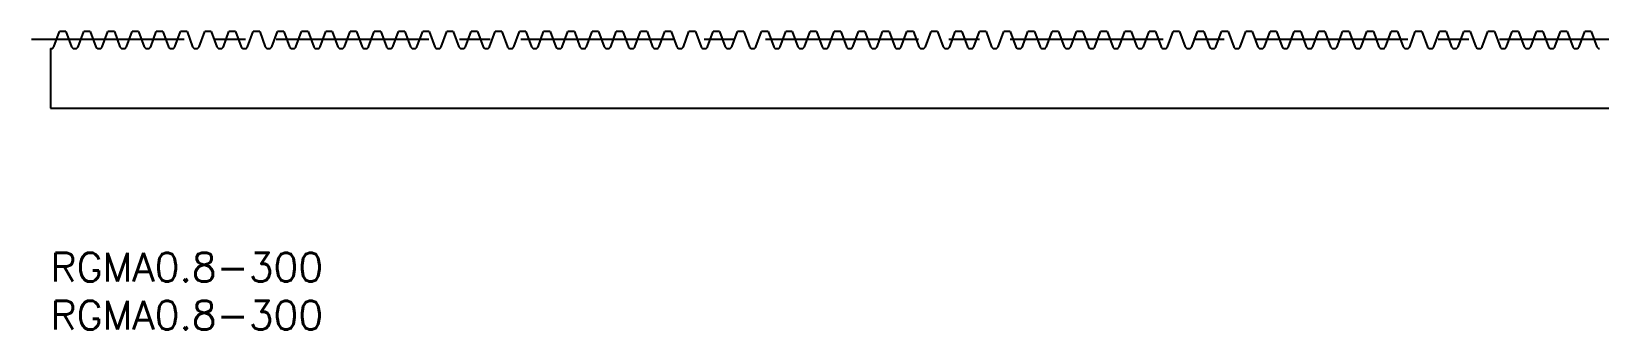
# Model space of a CAD drawing. Extents: x -2 to 325, y -8 to 25.
# Drawn here: x -2 to 160.8, y -8 to 23 of the extents above; entities that cross this region are included whole.
import ezdxf

# ---------------------------------------------------------------- set-up
doc = ezdxf.new("R2010")
doc.units = 0
doc.header["$LTSCALE"] = 0.5
doc.linetypes.add('CENTER', pattern=[50.8, 31.75, -6.35, 6.35, -6.35])
for name, color, linetype in [('MSM_CENTER', 1, 'CENTER'), ('MSM_CONTINUOUS', 7, 'CONTINUOUS'), ('MSM_PART_NUMBER', 7, 'CONTINUOUS')]:
    doc.layers.add(name, color=color, linetype=linetype)
doc.styles.get("Standard").update_dxf_attribs({"font": 'txt.shx', "height": 3, "bigfont": 'bigfont.shx'})

msp = doc.modelspace()

# ---------------------------------------------------------------- linework, layer by layer
at = {"layer": 'MSM_CENTER'}
msp.add_line((-2, 22.2), (303.59, 22.2), dxfattribs=at)
at = {"layer": 'MSM_CONTINUOUS'}
for p, q in [((0.33, 21.4), (0.92, 23)), ((1.59, 23), (0.92, 23)), ((1.59, 23), (2.17, 21.4)), ((2.85, 21.4), (3.43, 23)), ((4.1, 23), (3.43, 23)), ((4.1, 23), (4.69, 21.4)), ((5.36, 21.4), (5.94, 23)), ((6.62, 23), (5.94, 23)), ((6.62, 23), (7.2, 21.4)), ((7.87, 21.4), (8.46, 23)), ((9.13, 23), (8.46, 23)), ((9.13, 23), (9.71, 21.4)), ((10.39, 21.4), (10.97, 23)), ((11.64, 23), (10.97, 23)), ((11.64, 23), (12.23, 21.4)), ((12.9, 21.4), (13.48, 23)), ((14.16, 23), (13.48, 23)), ((14.16, 23), (14.74, 21.4)), ((15.41, 21.4), (16, 23)), ((16.67, 23), (16, 23)), ((16.67, 23), (17.25, 21.4)), ((17.93, 21.4), (18.51, 23)), ((19.18, 23), (18.51, 23)), ((19.18, 23), (19.77, 21.4)), ((20.44, 21.4), (21.02, 23)), ((21.7, 23), (21.02, 23)), ((21.7, 23), (22.28, 21.4)), ((22.95, 21.4), (23.54, 23)), ((24.21, 23), (23.54, 23)), ((24.21, 23), (24.79, 21.4)), ((25.47, 21.4), (26.05, 23)), ((26.72, 23), (26.05, 23)), ((26.72, 23), (27.31, 21.4)), ((27.98, 21.4), (28.56, 23)), ((29.24, 23), (28.56, 23)), ((29.24, 23), (29.82, 21.4)), ((30.49, 21.4), (31.08, 23)), ((31.75, 23), (31.08, 23)), ((31.75, 23), (32.33, 21.4)), ((33.01, 21.4), (33.59, 23)), ((34.26, 23), (33.59, 23)), ((34.26, 23), (34.85, 21.4)), ((35.52, 21.4), (36.1, 23)), ((36.78, 23), (36.1, 23)), ((36.78, 23), (37.36, 21.4)), ((38.03, 21.4), (38.62, 23)), ((39.29, 23), (38.62, 23)), ((39.29, 23), (39.87, 21.4)), ((40.55, 21.4), (41.13, 23)), ((41.8, 23), (41.13, 23)), ((41.8, 23), (42.39, 21.4)), ((43.06, 21.4), (43.64, 23)), ((44.32, 23), (43.64, 23)), ((44.32, 23), (44.9, 21.4)), ((45.57, 21.4), (46.16, 23)), ((46.83, 23), (46.16, 23)), ((46.83, 23), (47.41, 21.4)), ((48.09, 21.4), (48.67, 23)), ((49.34, 23), (48.67, 23)), ((49.34, 23), (49.93, 21.4)), ((50.6, 21.4), (51.18, 23)), ((51.86, 23), (51.18, 23)), ((51.86, 23), (52.44, 21.4)), ((53.11, 21.4), (53.7, 23)), ((54.37, 23), (53.7, 23)), ((54.37, 23), (54.95, 21.4)), ((55.63, 21.4), (56.21, 23)), ((56.88, 23), (56.21, 23)), ((56.88, 23), (57.47, 21.4)), ((58.14, 21.4), (58.72, 23)), ((59.4, 23), (58.72, 23)), ((59.4, 23), (59.98, 21.4)), ((60.65, 21.4), (61.24, 23)), ((61.91, 23), (61.24, 23)), ((61.91, 23), (62.49, 21.4)), ((63.17, 21.4), (63.75, 23)), ((64.42, 23), (63.75, 23)), ((64.42, 23), (65.01, 21.4)), ((65.68, 21.4), (66.26, 23)), ((66.94, 23), (66.26, 23)), ((66.94, 23), (67.52, 21.4)), ((68.19, 21.4), (68.78, 23)), ((69.45, 23), (68.78, 23)), ((69.45, 23), (70.03, 21.4)), ((70.71, 21.4), (71.29, 23)), ((71.96, 23), (71.29, 23)), ((71.96, 23), (72.55, 21.4)), ((73.22, 21.4), (73.8, 23)), ((74.48, 23), (73.8, 23)), ((74.48, 23), (75.06, 21.4)), ((75.73, 21.4), (76.32, 23)), ((76.99, 23), (76.32, 23)), ((76.99, 23), (77.57, 21.4)), ((78.25, 21.4), (78.83, 23)), ((79.5, 23), (78.83, 23)), ((79.5, 23), (80.09, 21.4)), ((80.76, 21.4), (81.34, 23)), ((82.02, 23), (81.34, 23)), ((82.02, 23), (82.6, 21.4)), ((83.27, 21.4), (83.86, 23)), ((84.53, 23), (83.86, 23)), ((84.53, 23), (85.11, 21.4)), ((85.79, 21.4), (86.37, 23)), ((87.04, 23), (86.37, 23)), ((87.04, 23), (87.63, 21.4)), ((88.3, 21.4), (88.88, 23)), ((89.56, 23), (88.88, 23)), ((89.56, 23), (90.14, 21.4)), ((90.81, 21.4), (91.4, 23)), ((92.07, 23), (91.4, 23)), ((92.07, 23), (92.65, 21.4)), ((93.33, 21.4), (93.91, 23)), ((94.58, 23), (93.91, 23)), ((94.58, 23), (95.17, 21.4)), ((95.84, 21.4), (96.42, 23)), ((97.1, 23), (96.42, 23)), ((97.1, 23), (97.68, 21.4)), ((98.35, 21.4), (98.94, 23)), ((99.61, 23), (98.94, 23)), ((99.61, 23), (100.19, 21.4)), ((100.87, 21.4), (101.45, 23)), ((102.12, 23), (101.45, 23)), ((102.12, 23), (102.71, 21.4)), ((103.38, 21.4), (103.96, 23)), ((104.64, 23), (103.96, 23)), ((104.64, 23), (105.22, 21.4)), ((105.89, 21.4), (106.48, 23)), ((107.15, 23), (106.48, 23)), ((107.15, 23), (107.73, 21.4)), ((108.41, 21.4), (108.99, 23)), ((109.66, 23), (108.99, 23)), ((109.66, 23), (110.25, 21.4)), ((110.92, 21.4), (111.5, 23)), ((112.18, 23), (111.5, 23)), ((112.18, 23), (112.76, 21.4)), ((113.43, 21.4), (114.02, 23)), ((114.69, 23), (114.02, 23)), ((114.69, 23), (115.27, 21.4)), ((115.95, 21.4), (116.53, 23)), ((117.2, 23), (116.53, 23)), ((117.2, 23), (117.78, 21.4)), ((118.46, 21.4), (119.04, 23)), ((119.72, 23), (119.04, 23)), ((119.72, 23), (120.3, 21.4)), ((120.97, 21.4), (121.55, 23)), ((122.23, 23), (121.55, 23)), ((122.23, 23), (122.81, 21.4)), ((123.49, 21.4), (124.07, 23)), ((124.74, 23), (124.07, 23)), ((124.74, 23), (125.32, 21.4)), ((126, 21.4), (126.58, 23)), ((127.26, 23), (126.58, 23)), ((127.26, 23), (127.84, 21.4)), ((128.51, 21.4), (129.09, 23)), ((129.77, 23), (129.09, 23)), ((129.77, 23), (130.35, 21.4)), ((131.03, 21.4), (131.61, 23)), ((132.28, 23), (131.61, 23)), ((132.28, 23), (132.86, 21.4)), ((133.54, 21.4), (134.12, 23)), ((134.8, 23), (134.12, 23)), ((134.8, 23), (135.38, 21.4)), ((136.05, 21.4), (136.63, 23)), ((137.31, 23), (136.63, 23)), ((137.31, 23), (137.89, 21.4)), ((138.57, 21.4), (139.15, 23)), ((139.82, 23), (139.15, 23)), ((139.82, 23), (140.4, 21.4)), ((141.08, 21.4), (141.66, 23)), ((142.34, 23), (141.66, 23)), ((142.34, 23), (142.92, 21.4)), ((143.59, 21.4), (144.17, 23)), ((144.85, 23), (144.17, 23)), ((144.85, 23), (145.43, 21.4)), ((146.11, 21.4), (146.69, 23)), ((147.36, 23), (146.69, 23)), ((147.36, 23), (147.94, 21.4)), ((148.62, 21.4), (149.2, 23)), ((149.88, 23), (149.2, 23)), ((149.88, 23), (150.46, 21.4)), ((151.13, 21.4), (151.71, 23)), ((152.39, 23), (151.71, 23)), ((152.39, 23), (152.97, 21.4)), ((153.65, 21.4), (154.23, 23)), ((154.9, 23), (154.23, 23)), ((154.9, 23), (155.48, 21.4)), ((156.16, 21.4), (156.74, 23)), ((157.42, 23), (156.74, 23)), ((157.42, 23), (158, 21.4)), ((158.67, 21.4), (159.25, 23)), ((159.93, 23), (159.25, 23)), ((159.93, 23), (160.51, 21.4)), ((0, 21.2), (0.05, 21.2)), ((0, 21.2), (0, 15)), ((2.46, 21.2), (2.56, 21.2)), ((4.97, 21.2), (5.08, 21.2)), ((7.49, 21.2), (7.59, 21.2)), ((10, 21.2), (10.1, 21.2)), ((12.51, 21.2), (12.62, 21.2)), ((15.03, 21.2), (15.13, 21.2)), ((17.54, 21.2), (17.64, 21.2)), ((20.05, 21.2), (20.15, 21.2)), ((22.57, 21.2), (22.67, 21.2)), ((25.08, 21.2), (25.18, 21.2)), ((27.59, 21.2), (27.69, 21.2)), ((30.11, 21.2), (30.21, 21.2)), ((32.62, 21.2), (32.72, 21.2)), ((35.13, 21.2), (35.23, 21.2)), ((37.65, 21.2), (37.75, 21.2)), ((40.16, 21.2), (40.26, 21.2)), ((42.67, 21.2), (42.77, 21.2)), ((45.18, 21.2), (45.29, 21.2)), ((47.7, 21.2), (47.8, 21.2)), ((50.21, 21.2), (50.31, 21.2)), ((52.72, 21.2), (52.83, 21.2)), ((55.24, 21.2), (55.34, 21.2)), ((57.75, 21.2), (57.85, 21.2)), ((60.26, 21.2), (60.37, 21.2)), ((62.78, 21.2), (62.88, 21.2)), ((65.29, 21.2), (65.39, 21.2)), ((67.8, 21.2), (67.91, 21.2)), ((70.32, 21.2), (70.42, 21.2)), ((72.83, 21.2), (72.93, 21.2)), ((75.34, 21.2), (75.45, 21.2)), ((77.86, 21.2), (77.96, 21.2)), ((80.37, 21.2), (80.47, 21.2)), ((82.88, 21.2), (82.99, 21.2)), ((85.4, 21.2), (85.5, 21.2)), ((87.91, 21.2), (88.01, 21.2)), ((90.42, 21.2), (90.53, 21.2)), ((92.94, 21.2), (93.04, 21.2)), ((95.45, 21.2), (95.55, 21.2)), ((97.96, 21.2), (98.07, 21.2)), ((100.48, 21.2), (100.58, 21.2)), ((102.99, 21.2), (103.09, 21.2)), ((105.5, 21.2), (105.61, 21.2)), ((108.02, 21.2), (108.12, 21.2)), ((110.53, 21.2), (110.63, 21.2)), ((113.04, 21.2), (113.15, 21.2)), ((115.56, 21.2), (115.66, 21.2)), ((118.07, 21.2), (118.17, 21.2)), ((120.58, 21.2), (120.69, 21.2)), ((123.1, 21.2), (123.2, 21.2)), ((125.61, 21.2), (125.71, 21.2)), ((128.12, 21.2), (128.23, 21.2)), ((130.64, 21.2), (130.74, 21.2)), ((133.15, 21.2), (133.25, 21.2)), ((135.66, 21.2), (135.77, 21.2)), ((138.18, 21.2), (138.28, 21.2)), ((140.69, 21.2), (140.79, 21.2)), ((143.2, 21.2), (143.31, 21.2)), ((145.72, 21.2), (145.82, 21.2)), ((148.23, 21.2), (148.33, 21.2)), ((150.74, 21.2), (150.85, 21.2)), ((153.26, 21.2), (153.36, 21.2)), ((155.77, 21.2), (155.87, 21.2)), ((158.28, 21.2), (158.39, 21.2)), ((0, 15), (301.59, 15))]:
    msp.add_line(p, q, dxfattribs=at)
for points in [[(0.05, 21.2, 0), (0.09, 21.2, 0), (0.14, 21.21, 0), (0.18, 21.23, 0), (0.21, 21.25, 0), (0.25, 21.28, 0), (0.28, 21.31, 0), (0.31, 21.34, 0), (0.33, 21.38, 0), (0.33, 21.4, 0)], [(2.17, 21.4, 0), (2.2, 21.35, 0), (2.23, 21.31, 0), (2.26, 21.27, 0), (2.3, 21.24, 0), (2.35, 21.22, 0), (2.4, 21.21, 0), (2.46, 21.2, 0)], [(2.56, 21.2, 0), (2.61, 21.2, 0), (2.65, 21.21, 0), (2.69, 21.23, 0), (2.73, 21.25, 0), (2.76, 21.28, 0), (2.79, 21.31, 0), (2.82, 21.34, 0), (2.84, 21.38, 0), (2.85, 21.4, 0)], [(4.69, 21.4, 0), (4.71, 21.35, 0), (4.74, 21.31, 0), (4.78, 21.27, 0), (4.82, 21.24, 0), (4.86, 21.22, 0), (4.91, 21.21, 0), (4.97, 21.2, 0)], [(5.08, 21.2, 0), (5.12, 21.2, 0), (5.16, 21.21, 0), (5.2, 21.23, 0), (5.24, 21.25, 0), (5.28, 21.28, 0), (5.31, 21.31, 0), (5.33, 21.34, 0), (5.35, 21.38, 0), (5.36, 21.4, 0)], [(7.2, 21.4, 0), (7.22, 21.35, 0), (7.25, 21.31, 0), (7.29, 21.27, 0), (7.33, 21.24, 0), (7.37, 21.22, 0), (7.43, 21.21, 0), (7.49, 21.2, 0)], [(7.59, 21.2, 0), (7.63, 21.2, 0), (7.68, 21.21, 0), (7.72, 21.23, 0), (7.75, 21.25, 0), (7.79, 21.28, 0), (7.82, 21.31, 0), (7.85, 21.34, 0), (7.87, 21.38, 0), (7.87, 21.4, 0)], [(9.71, 21.4, 0), (9.74, 21.35, 0), (9.77, 21.31, 0), (9.8, 21.27, 0), (9.84, 21.24, 0), (9.89, 21.22, 0), (9.94, 21.21, 0), (10, 21.2, 0)], [(10.1, 21.2, 0), (10.15, 21.2, 0), (10.19, 21.21, 0), (10.23, 21.23, 0), (10.27, 21.25, 0), (10.3, 21.28, 0), (10.33, 21.31, 0), (10.36, 21.34, 0), (10.38, 21.38, 0), (10.39, 21.4, 0)], [(12.23, 21.4, 0), (12.25, 21.35, 0), (12.28, 21.31, 0), (12.32, 21.27, 0), (12.36, 21.24, 0), (12.4, 21.22, 0), (12.45, 21.21, 0), (12.51, 21.2, 0)], [(12.62, 21.2, 0), (12.66, 21.2, 0), (12.7, 21.21, 0), (12.74, 21.23, 0), (12.78, 21.25, 0), (12.82, 21.28, 0), (12.85, 21.31, 0), (12.87, 21.34, 0), (12.89, 21.38, 0), (12.9, 21.4, 0)], [(14.74, 21.4, 0), (14.76, 21.35, 0), (14.79, 21.31, 0), (14.83, 21.27, 0), (14.87, 21.24, 0), (14.91, 21.22, 0), (14.96, 21.21, 0), (15.03, 21.2, 0)], [(15.13, 21.2, 0), (15.17, 21.2, 0), (15.22, 21.21, 0), (15.26, 21.23, 0), (15.29, 21.25, 0), (15.33, 21.28, 0), (15.36, 21.31, 0), (15.39, 21.34, 0), (15.41, 21.38, 0), (15.41, 21.4, 0)], [(17.25, 21.4, 0), (17.28, 21.35, 0), (17.31, 21.31, 0), (17.34, 21.27, 0), (17.38, 21.24, 0), (17.43, 21.22, 0), (17.48, 21.21, 0), (17.54, 21.2, 0)], [(17.64, 21.2, 0), (17.69, 21.2, 0), (17.73, 21.21, 0), (17.77, 21.23, 0), (17.81, 21.25, 0), (17.84, 21.28, 0), (17.87, 21.31, 0), (17.9, 21.34, 0), (17.92, 21.38, 0), (17.93, 21.4, 0)], [(19.77, 21.4, 0), (19.79, 21.35, 0), (19.82, 21.31, 0), (19.86, 21.27, 0), (19.9, 21.24, 0), (19.94, 21.22, 0), (19.99, 21.21, 0), (20.05, 21.2, 0)], [(20.15, 21.2, 0), (20.2, 21.2, 0), (20.24, 21.21, 0), (20.28, 21.23, 0), (20.32, 21.25, 0), (20.36, 21.28, 0), (20.39, 21.31, 0), (20.41, 21.34, 0), (20.43, 21.38, 0), (20.44, 21.4, 0)], [(22.28, 21.4, 0), (22.3, 21.35, 0), (22.33, 21.31, 0), (22.37, 21.27, 0), (22.41, 21.24, 0), (22.45, 21.22, 0), (22.5, 21.21, 0), (22.57, 21.2, 0)], [(22.67, 21.2, 0), (22.71, 21.2, 0), (22.76, 21.21, 0), (22.8, 21.23, 0), (22.83, 21.25, 0), (22.87, 21.28, 0), (22.9, 21.31, 0), (22.93, 21.34, 0), (22.95, 21.38, 0), (22.95, 21.4, 0)], [(24.79, 21.4, 0), (24.82, 21.35, 0), (24.85, 21.31, 0), (24.88, 21.27, 0), (24.92, 21.24, 0), (24.97, 21.22, 0), (25.02, 21.21, 0), (25.08, 21.2, 0)], [(25.18, 21.2, 0), (25.23, 21.2, 0), (25.27, 21.21, 0), (25.31, 21.23, 0), (25.35, 21.25, 0), (25.38, 21.28, 0), (25.41, 21.31, 0), (25.44, 21.34, 0), (25.46, 21.38, 0), (25.47, 21.4, 0)], [(27.31, 21.4, 0), (27.33, 21.35, 0), (27.36, 21.31, 0), (27.4, 21.27, 0), (27.44, 21.24, 0), (27.48, 21.22, 0), (27.53, 21.21, 0), (27.59, 21.2, 0)], [(27.69, 21.2, 0), (27.74, 21.2, 0), (27.78, 21.21, 0), (27.82, 21.23, 0), (27.86, 21.25, 0), (27.9, 21.28, 0), (27.93, 21.31, 0), (27.95, 21.34, 0), (27.97, 21.38, 0), (27.98, 21.4, 0)], [(29.82, 21.4, 0), (29.84, 21.35, 0), (29.87, 21.31, 0), (29.91, 21.27, 0), (29.95, 21.24, 0), (29.99, 21.22, 0), (30.04, 21.21, 0), (30.11, 21.2, 0)], [(30.21, 21.2, 0), (30.25, 21.2, 0), (30.3, 21.21, 0), (30.34, 21.23, 0), (30.37, 21.25, 0), (30.41, 21.28, 0), (30.44, 21.31, 0), (30.47, 21.34, 0), (30.49, 21.38, 0), (30.49, 21.4, 0)], [(32.33, 21.4, 0), (32.36, 21.35, 0), (32.39, 21.31, 0), (32.42, 21.27, 0), (32.46, 21.24, 0), (32.51, 21.22, 0), (32.56, 21.21, 0), (32.62, 21.2, 0)], [(32.72, 21.2, 0), (32.77, 21.2, 0), (32.81, 21.21, 0), (32.85, 21.23, 0), (32.89, 21.25, 0), (32.92, 21.28, 0), (32.95, 21.31, 0), (32.98, 21.34, 0), (33, 21.38, 0), (33.01, 21.4, 0)], [(34.85, 21.4, 0), (34.87, 21.35, 0), (34.9, 21.31, 0), (34.93, 21.27, 0), (34.97, 21.24, 0), (35.02, 21.22, 0), (35.07, 21.21, 0), (35.13, 21.2, 0)], [(35.23, 21.2, 0), (35.28, 21.2, 0), (35.32, 21.21, 0), (35.36, 21.23, 0), (35.4, 21.25, 0), (35.44, 21.28, 0), (35.46, 21.31, 0), (35.49, 21.34, 0), (35.51, 21.38, 0), (35.52, 21.4, 0)], [(37.36, 21.4, 0), (37.38, 21.35, 0), (37.41, 21.31, 0), (37.45, 21.27, 0), (37.49, 21.24, 0), (37.53, 21.22, 0), (37.58, 21.21, 0), (37.65, 21.2, 0)], [(37.75, 21.2, 0), (37.79, 21.2, 0), (37.84, 21.21, 0), (37.88, 21.23, 0), (37.91, 21.25, 0), (37.95, 21.28, 0), (37.98, 21.31, 0), (38.01, 21.34, 0), (38.03, 21.38, 0), (38.03, 21.4, 0)], [(39.87, 21.4, 0), (39.9, 21.35, 0), (39.93, 21.31, 0), (39.96, 21.27, 0), (40, 21.24, 0), (40.05, 21.22, 0), (40.1, 21.21, 0), (40.16, 21.2, 0)], [(40.26, 21.2, 0), (40.31, 21.2, 0), (40.35, 21.21, 0), (40.39, 21.23, 0), (40.43, 21.25, 0), (40.46, 21.28, 0), (40.49, 21.31, 0), (40.52, 21.34, 0), (40.54, 21.38, 0), (40.55, 21.4, 0)], [(42.39, 21.4, 0), (42.41, 21.35, 0), (42.44, 21.31, 0), (42.47, 21.27, 0), (42.51, 21.24, 0), (42.56, 21.22, 0), (42.61, 21.21, 0), (42.67, 21.2, 0)], [(42.77, 21.2, 0), (42.82, 21.2, 0), (42.86, 21.21, 0), (42.9, 21.23, 0), (42.94, 21.25, 0), (42.98, 21.28, 0), (43, 21.31, 0), (43.03, 21.34, 0), (43.05, 21.38, 0), (43.06, 21.4, 0)], [(44.9, 21.4, 0), (44.92, 21.35, 0), (44.95, 21.31, 0), (44.99, 21.27, 0), (45.03, 21.24, 0), (45.07, 21.22, 0), (45.12, 21.21, 0), (45.18, 21.2, 0)], [(45.29, 21.2, 0), (45.33, 21.2, 0), (45.38, 21.21, 0), (45.42, 21.23, 0), (45.45, 21.25, 0), (45.49, 21.28, 0), (45.52, 21.31, 0), (45.55, 21.34, 0), (45.57, 21.38, 0), (45.57, 21.4, 0)], [(47.41, 21.4, 0), (47.44, 21.35, 0), (47.47, 21.31, 0), (47.5, 21.27, 0), (47.54, 21.24, 0), (47.59, 21.22, 0), (47.64, 21.21, 0), (47.7, 21.2, 0)], [(47.8, 21.2, 0), (47.85, 21.2, 0), (47.89, 21.21, 0), (47.93, 21.23, 0), (47.97, 21.25, 0), (48, 21.28, 0), (48.03, 21.31, 0), (48.06, 21.34, 0), (48.08, 21.38, 0), (48.09, 21.4, 0)], [(49.93, 21.4, 0), (49.95, 21.35, 0), (49.98, 21.31, 0), (50.01, 21.27, 0), (50.05, 21.24, 0), (50.1, 21.22, 0), (50.15, 21.21, 0), (50.21, 21.2, 0)], [(50.31, 21.2, 0), (50.36, 21.2, 0), (50.4, 21.21, 0), (50.44, 21.23, 0), (50.48, 21.25, 0), (50.51, 21.28, 0), (50.54, 21.31, 0), (50.57, 21.34, 0), (50.59, 21.38, 0), (50.6, 21.4, 0)], [(52.44, 21.4, 0), (52.46, 21.35, 0), (52.49, 21.31, 0), (52.53, 21.27, 0), (52.57, 21.24, 0), (52.61, 21.22, 0), (52.66, 21.21, 0), (52.72, 21.2, 0)], [(52.83, 21.2, 0), (52.87, 21.2, 0), (52.92, 21.21, 0), (52.96, 21.23, 0), (52.99, 21.25, 0), (53.03, 21.28, 0), (53.06, 21.31, 0), (53.09, 21.34, 0), (53.11, 21.38, 0), (53.11, 21.4, 0)], [(54.95, 21.4, 0), (54.98, 21.35, 0), (55.01, 21.31, 0), (55.04, 21.27, 0), (55.08, 21.24, 0), (55.13, 21.22, 0), (55.18, 21.21, 0), (55.24, 21.2, 0)], [(55.34, 21.2, 0), (55.39, 21.2, 0), (55.43, 21.21, 0), (55.47, 21.23, 0), (55.51, 21.25, 0), (55.54, 21.28, 0), (55.57, 21.31, 0), (55.6, 21.34, 0), (55.62, 21.38, 0), (55.63, 21.4, 0)], [(57.47, 21.4, 0), (57.49, 21.35, 0), (57.52, 21.31, 0), (57.55, 21.27, 0), (57.59, 21.24, 0), (57.64, 21.22, 0), (57.69, 21.21, 0), (57.75, 21.2, 0)], [(57.85, 21.2, 0), (57.9, 21.2, 0), (57.94, 21.21, 0), (57.98, 21.23, 0), (58.02, 21.25, 0), (58.05, 21.28, 0), (58.08, 21.31, 0), (58.11, 21.34, 0), (58.13, 21.38, 0), (58.14, 21.4, 0)], [(59.98, 21.4, 0), (60, 21.35, 0), (60.03, 21.31, 0), (60.07, 21.27, 0), (60.11, 21.24, 0), (60.15, 21.22, 0), (60.2, 21.21, 0), (60.26, 21.2, 0)], [(60.37, 21.2, 0), (60.41, 21.2, 0), (60.46, 21.21, 0), (60.5, 21.23, 0), (60.53, 21.25, 0), (60.57, 21.28, 0), (60.6, 21.31, 0), (60.63, 21.34, 0), (60.65, 21.38, 0), (60.65, 21.4, 0)], [(62.49, 21.4, 0), (62.52, 21.35, 0), (62.55, 21.31, 0), (62.58, 21.27, 0), (62.62, 21.24, 0), (62.67, 21.22, 0), (62.72, 21.21, 0), (62.78, 21.2, 0)], [(62.88, 21.2, 0), (62.93, 21.2, 0), (62.97, 21.21, 0), (63.01, 21.23, 0), (63.05, 21.25, 0), (63.08, 21.28, 0), (63.11, 21.31, 0), (63.14, 21.34, 0), (63.16, 21.38, 0), (63.17, 21.4, 0)], [(65.01, 21.4, 0), (65.03, 21.35, 0), (65.06, 21.31, 0), (65.09, 21.27, 0), (65.13, 21.24, 0), (65.18, 21.22, 0), (65.23, 21.21, 0), (65.29, 21.2, 0)], [(65.39, 21.2, 0), (65.44, 21.2, 0), (65.48, 21.21, 0), (65.52, 21.23, 0), (65.56, 21.25, 0), (65.59, 21.28, 0), (65.62, 21.31, 0), (65.65, 21.34, 0), (65.67, 21.38, 0), (65.68, 21.4, 0)], [(67.52, 21.4, 0), (67.54, 21.35, 0), (67.57, 21.31, 0), (67.61, 21.27, 0), (67.65, 21.24, 0), (67.69, 21.22, 0), (67.74, 21.21, 0), (67.8, 21.2, 0)], [(67.91, 21.2, 0), (67.95, 21.2, 0), (68, 21.21, 0), (68.04, 21.23, 0), (68.07, 21.25, 0), (68.11, 21.28, 0), (68.14, 21.31, 0), (68.17, 21.34, 0), (68.19, 21.38, 0), (68.19, 21.4, 0)], [(70.03, 21.4, 0), (70.06, 21.35, 0), (70.09, 21.31, 0), (70.12, 21.27, 0), (70.16, 21.24, 0), (70.21, 21.22, 0), (70.26, 21.21, 0), (70.32, 21.2, 0)], [(70.42, 21.2, 0), (70.47, 21.2, 0), (70.51, 21.21, 0), (70.55, 21.23, 0), (70.59, 21.25, 0), (70.62, 21.28, 0), (70.65, 21.31, 0), (70.68, 21.34, 0), (70.7, 21.38, 0), (70.71, 21.4, 0)], [(72.55, 21.4, 0), (72.57, 21.35, 0), (72.6, 21.31, 0), (72.63, 21.27, 0), (72.67, 21.24, 0), (72.72, 21.22, 0), (72.77, 21.21, 0), (72.83, 21.2, 0)], [(72.93, 21.2, 0), (72.98, 21.2, 0), (73.02, 21.21, 0), (73.06, 21.23, 0), (73.1, 21.25, 0), (73.13, 21.28, 0), (73.16, 21.31, 0), (73.19, 21.34, 0), (73.21, 21.38, 0), (73.22, 21.4, 0)], [(75.06, 21.4, 0), (75.08, 21.35, 0), (75.11, 21.31, 0), (75.15, 21.27, 0), (75.19, 21.24, 0), (75.23, 21.22, 0), (75.28, 21.21, 0), (75.34, 21.2, 0)], [(75.45, 21.2, 0), (75.49, 21.2, 0), (75.54, 21.21, 0), (75.58, 21.23, 0), (75.61, 21.25, 0), (75.65, 21.28, 0), (75.68, 21.31, 0), (75.71, 21.34, 0), (75.73, 21.38, 0), (75.73, 21.4, 0)], [(77.57, 21.4, 0), (77.59, 21.35, 0), (77.63, 21.31, 0), (77.66, 21.27, 0), (77.7, 21.24, 0), (77.75, 21.22, 0), (77.8, 21.21, 0), (77.86, 21.2, 0)], [(77.96, 21.2, 0), (78.01, 21.2, 0), (78.05, 21.21, 0), (78.09, 21.23, 0), (78.13, 21.25, 0), (78.16, 21.28, 0), (78.19, 21.31, 0), (78.22, 21.34, 0), (78.24, 21.38, 0), (78.25, 21.4, 0)], [(80.09, 21.4, 0), (80.11, 21.35, 0), (80.14, 21.31, 0), (80.17, 21.27, 0), (80.21, 21.24, 0), (80.26, 21.22, 0), (80.31, 21.21, 0), (80.37, 21.2, 0)], [(80.47, 21.2, 0), (80.52, 21.2, 0), (80.56, 21.21, 0), (80.6, 21.23, 0), (80.64, 21.25, 0), (80.67, 21.28, 0), (80.7, 21.31, 0), (80.73, 21.34, 0), (80.75, 21.38, 0), (80.76, 21.4, 0)], [(82.6, 21.4, 0), (82.62, 21.35, 0), (82.65, 21.31, 0), (82.69, 21.27, 0), (82.73, 21.24, 0), (82.77, 21.22, 0), (82.82, 21.21, 0), (82.88, 21.2, 0)], [(82.99, 21.2, 0), (83.03, 21.2, 0), (83.08, 21.21, 0), (83.12, 21.23, 0), (83.15, 21.25, 0), (83.19, 21.28, 0), (83.22, 21.31, 0), (83.25, 21.34, 0), (83.27, 21.38, 0), (83.27, 21.4, 0)], [(85.11, 21.4, 0), (85.13, 21.35, 0), (85.17, 21.31, 0), (85.2, 21.27, 0), (85.24, 21.24, 0), (85.29, 21.22, 0), (85.34, 21.21, 0), (85.4, 21.2, 0)], [(85.5, 21.2, 0), (85.55, 21.2, 0), (85.59, 21.21, 0), (85.63, 21.23, 0), (85.67, 21.25, 0), (85.7, 21.28, 0), (85.73, 21.31, 0), (85.76, 21.34, 0), (85.78, 21.38, 0), (85.79, 21.4, 0)], [(87.63, 21.4, 0), (87.65, 21.35, 0), (87.68, 21.31, 0), (87.71, 21.27, 0), (87.75, 21.24, 0), (87.8, 21.22, 0), (87.85, 21.21, 0), (87.91, 21.2, 0)], [(88.01, 21.2, 0), (88.06, 21.2, 0), (88.1, 21.21, 0), (88.14, 21.23, 0), (88.18, 21.25, 0), (88.21, 21.28, 0), (88.24, 21.31, 0), (88.27, 21.34, 0), (88.29, 21.38, 0), (88.3, 21.4, 0)], [(90.14, 21.4, 0), (90.16, 21.35, 0), (90.19, 21.31, 0), (90.23, 21.27, 0), (90.27, 21.24, 0), (90.31, 21.22, 0), (90.36, 21.21, 0), (90.42, 21.2, 0)], [(90.53, 21.2, 0), (90.57, 21.2, 0), (90.62, 21.21, 0), (90.66, 21.23, 0), (90.69, 21.25, 0), (90.73, 21.28, 0), (90.76, 21.31, 0), (90.79, 21.34, 0), (90.81, 21.38, 0), (90.81, 21.4, 0)], [(92.65, 21.4, 0), (92.67, 21.35, 0), (92.71, 21.31, 0), (92.74, 21.27, 0), (92.78, 21.24, 0), (92.83, 21.22, 0), (92.88, 21.21, 0), (92.94, 21.2, 0)], [(93.04, 21.2, 0), (93.09, 21.2, 0), (93.13, 21.21, 0), (93.17, 21.23, 0), (93.21, 21.25, 0), (93.24, 21.28, 0), (93.27, 21.31, 0), (93.3, 21.34, 0), (93.32, 21.38, 0), (93.33, 21.4, 0)], [(95.17, 21.4, 0), (95.19, 21.35, 0), (95.22, 21.31, 0), (95.25, 21.27, 0), (95.29, 21.24, 0), (95.34, 21.22, 0), (95.39, 21.21, 0), (95.45, 21.2, 0)], [(95.55, 21.2, 0), (95.6, 21.2, 0), (95.64, 21.21, 0), (95.68, 21.23, 0), (95.72, 21.25, 0), (95.75, 21.28, 0), (95.78, 21.31, 0), (95.81, 21.34, 0), (95.83, 21.38, 0), (95.84, 21.4, 0)], [(97.68, 21.4, 0), (97.7, 21.35, 0), (97.73, 21.31, 0), (97.77, 21.27, 0), (97.81, 21.24, 0), (97.85, 21.22, 0), (97.9, 21.21, 0), (97.96, 21.2, 0)], [(98.07, 21.2, 0), (98.11, 21.2, 0), (98.16, 21.21, 0), (98.2, 21.23, 0), (98.23, 21.25, 0), (98.27, 21.28, 0), (98.3, 21.31, 0), (98.33, 21.34, 0), (98.35, 21.38, 0), (98.35, 21.4, 0)], [(100.19, 21.4, 0), (100.21, 21.35, 0), (100.25, 21.31, 0), (100.28, 21.27, 0), (100.32, 21.24, 0), (100.37, 21.22, 0), (100.42, 21.21, 0), (100.48, 21.2, 0)], [(100.58, 21.2, 0), (100.63, 21.2, 0), (100.67, 21.21, 0), (100.71, 21.23, 0), (100.75, 21.25, 0), (100.78, 21.28, 0), (100.81, 21.31, 0), (100.84, 21.34, 0), (100.86, 21.38, 0), (100.87, 21.4, 0)], [(102.71, 21.4, 0), (102.73, 21.35, 0), (102.76, 21.31, 0), (102.79, 21.27, 0), (102.83, 21.24, 0), (102.88, 21.22, 0), (102.93, 21.21, 0), (102.99, 21.2, 0)], [(103.09, 21.2, 0), (103.14, 21.2, 0), (103.18, 21.21, 0), (103.22, 21.23, 0), (103.26, 21.25, 0), (103.29, 21.28, 0), (103.32, 21.31, 0), (103.35, 21.34, 0), (103.37, 21.38, 0), (103.38, 21.4, 0)], [(105.22, 21.4, 0), (105.24, 21.35, 0), (105.27, 21.31, 0), (105.31, 21.27, 0), (105.35, 21.24, 0), (105.39, 21.22, 0), (105.44, 21.21, 0), (105.5, 21.2, 0)], [(105.61, 21.2, 0), (105.65, 21.2, 0), (105.7, 21.21, 0), (105.74, 21.23, 0), (105.77, 21.25, 0), (105.81, 21.28, 0), (105.84, 21.31, 0), (105.87, 21.34, 0), (105.89, 21.38, 0), (105.89, 21.4, 0)], [(107.73, 21.4, 0), (107.75, 21.35, 0), (107.79, 21.31, 0), (107.82, 21.27, 0), (107.86, 21.24, 0), (107.91, 21.22, 0), (107.96, 21.21, 0), (108.02, 21.2, 0)], [(108.12, 21.2, 0), (108.17, 21.2, 0), (108.21, 21.21, 0), (108.25, 21.23, 0), (108.29, 21.25, 0), (108.32, 21.28, 0), (108.35, 21.31, 0), (108.38, 21.34, 0), (108.4, 21.38, 0), (108.41, 21.4, 0)], [(110.25, 21.4, 0), (110.27, 21.35, 0), (110.3, 21.31, 0), (110.33, 21.27, 0), (110.37, 21.24, 0), (110.42, 21.22, 0), (110.47, 21.21, 0), (110.53, 21.2, 0)], [(110.63, 21.2, 0), (110.68, 21.2, 0), (110.72, 21.21, 0), (110.76, 21.23, 0), (110.8, 21.25, 0), (110.83, 21.28, 0), (110.86, 21.31, 0), (110.89, 21.34, 0), (110.91, 21.38, 0), (110.92, 21.4, 0)], [(112.76, 21.4, 0), (112.78, 21.35, 0), (112.81, 21.31, 0), (112.85, 21.27, 0), (112.89, 21.24, 0), (112.93, 21.22, 0), (112.98, 21.21, 0), (113.04, 21.2, 0)], [(113.15, 21.2, 0), (113.19, 21.2, 0), (113.24, 21.21, 0), (113.28, 21.23, 0), (113.31, 21.25, 0), (113.35, 21.28, 0), (113.38, 21.31, 0), (113.41, 21.34, 0), (113.43, 21.38, 0), (113.43, 21.4, 0)], [(115.27, 21.4, 0), (115.29, 21.35, 0), (115.33, 21.31, 0), (115.36, 21.27, 0), (115.4, 21.24, 0), (115.45, 21.22, 0), (115.5, 21.21, 0), (115.56, 21.2, 0)], [(115.66, 21.2, 0), (115.7, 21.2, 0), (115.75, 21.21, 0), (115.79, 21.23, 0), (115.83, 21.25, 0), (115.86, 21.28, 0), (115.89, 21.31, 0), (115.92, 21.34, 0), (115.94, 21.38, 0), (115.95, 21.4, 0)], [(117.78, 21.4, 0), (117.81, 21.35, 0), (117.84, 21.31, 0), (117.87, 21.27, 0), (117.91, 21.24, 0), (117.96, 21.22, 0), (118.01, 21.21, 0), (118.07, 21.2, 0)], [(118.17, 21.2, 0), (118.22, 21.2, 0), (118.26, 21.21, 0), (118.3, 21.23, 0), (118.34, 21.25, 0), (118.37, 21.28, 0), (118.4, 21.31, 0), (118.43, 21.34, 0), (118.45, 21.38, 0), (118.46, 21.4, 0)], [(120.3, 21.4, 0), (120.32, 21.35, 0), (120.35, 21.31, 0), (120.39, 21.27, 0), (120.43, 21.24, 0), (120.47, 21.22, 0), (120.52, 21.21, 0), (120.58, 21.2, 0)], [(120.69, 21.2, 0), (120.73, 21.2, 0), (120.77, 21.21, 0), (120.82, 21.23, 0), (120.85, 21.25, 0), (120.89, 21.28, 0), (120.92, 21.31, 0), (120.95, 21.34, 0), (120.97, 21.38, 0), (120.97, 21.4, 0)], [(122.81, 21.4, 0), (122.83, 21.35, 0), (122.87, 21.31, 0), (122.9, 21.27, 0), (122.94, 21.24, 0), (122.99, 21.22, 0), (123.04, 21.21, 0), (123.1, 21.2, 0)], [(123.2, 21.2, 0), (123.24, 21.2, 0), (123.29, 21.21, 0), (123.33, 21.23, 0), (123.37, 21.25, 0), (123.4, 21.28, 0), (123.43, 21.31, 0), (123.46, 21.34, 0), (123.48, 21.38, 0), (123.49, 21.4, 0)], [(125.32, 21.4, 0), (125.35, 21.35, 0), (125.38, 21.31, 0), (125.41, 21.27, 0), (125.45, 21.24, 0), (125.5, 21.22, 0), (125.55, 21.21, 0), (125.61, 21.2, 0)], [(125.71, 21.2, 0), (125.76, 21.2, 0), (125.8, 21.21, 0), (125.84, 21.23, 0), (125.88, 21.25, 0), (125.91, 21.28, 0), (125.94, 21.31, 0), (125.97, 21.34, 0), (125.99, 21.38, 0), (126, 21.4, 0)], [(127.84, 21.4, 0), (127.86, 21.35, 0), (127.89, 21.31, 0), (127.93, 21.27, 0), (127.97, 21.24, 0), (128.01, 21.22, 0), (128.06, 21.21, 0), (128.12, 21.2, 0)], [(128.23, 21.2, 0), (128.27, 21.2, 0), (128.31, 21.21, 0), (128.36, 21.23, 0), (128.39, 21.25, 0), (128.43, 21.28, 0), (128.46, 21.31, 0), (128.48, 21.34, 0), (128.51, 21.38, 0), (128.51, 21.4, 0)], [(130.35, 21.4, 0), (130.37, 21.35, 0), (130.41, 21.31, 0), (130.44, 21.27, 0), (130.48, 21.24, 0), (130.53, 21.22, 0), (130.58, 21.21, 0), (130.64, 21.2, 0)], [(130.74, 21.2, 0), (130.78, 21.2, 0), (130.83, 21.21, 0), (130.87, 21.23, 0), (130.91, 21.25, 0), (130.94, 21.28, 0), (130.97, 21.31, 0), (131, 21.34, 0), (131.02, 21.38, 0), (131.03, 21.4, 0)], [(132.86, 21.4, 0), (132.89, 21.35, 0), (132.92, 21.31, 0), (132.95, 21.27, 0), (132.99, 21.24, 0), (133.04, 21.22, 0), (133.09, 21.21, 0), (133.15, 21.2, 0)], [(133.25, 21.2, 0), (133.3, 21.2, 0), (133.34, 21.21, 0), (133.38, 21.23, 0), (133.42, 21.25, 0), (133.45, 21.28, 0), (133.48, 21.31, 0), (133.51, 21.34, 0), (133.53, 21.38, 0), (133.54, 21.4, 0)], [(135.38, 21.4, 0), (135.4, 21.35, 0), (135.43, 21.31, 0), (135.47, 21.27, 0), (135.51, 21.24, 0), (135.55, 21.22, 0), (135.6, 21.21, 0), (135.66, 21.2, 0)], [(135.77, 21.2, 0), (135.81, 21.2, 0), (135.85, 21.21, 0), (135.9, 21.23, 0), (135.93, 21.25, 0), (135.97, 21.28, 0), (136, 21.31, 0), (136.02, 21.34, 0), (136.05, 21.38, 0), (136.05, 21.4, 0)], [(137.89, 21.4, 0), (137.91, 21.35, 0), (137.95, 21.31, 0), (137.98, 21.27, 0), (138.02, 21.24, 0), (138.07, 21.22, 0), (138.12, 21.21, 0), (138.18, 21.2, 0)], [(138.28, 21.2, 0), (138.32, 21.2, 0), (138.37, 21.21, 0), (138.41, 21.23, 0), (138.45, 21.25, 0), (138.48, 21.28, 0), (138.51, 21.31, 0), (138.54, 21.34, 0), (138.56, 21.38, 0), (138.57, 21.4, 0)], [(140.4, 21.4, 0), (140.43, 21.35, 0), (140.46, 21.31, 0), (140.49, 21.27, 0), (140.53, 21.24, 0), (140.58, 21.22, 0), (140.63, 21.21, 0), (140.69, 21.2, 0)], [(140.79, 21.2, 0), (140.84, 21.2, 0), (140.88, 21.21, 0), (140.92, 21.23, 0), (140.96, 21.25, 0), (140.99, 21.28, 0), (141.02, 21.31, 0), (141.05, 21.34, 0), (141.07, 21.38, 0), (141.08, 21.4, 0)], [(142.92, 21.4, 0), (142.94, 21.35, 0), (142.97, 21.31, 0), (143.01, 21.27, 0), (143.05, 21.24, 0), (143.09, 21.22, 0), (143.14, 21.21, 0), (143.2, 21.2, 0)], [(143.31, 21.2, 0), (143.35, 21.2, 0), (143.39, 21.21, 0), (143.44, 21.23, 0), (143.47, 21.25, 0), (143.51, 21.28, 0), (143.54, 21.31, 0), (143.56, 21.34, 0), (143.59, 21.38, 0), (143.59, 21.4, 0)], [(145.43, 21.4, 0), (145.45, 21.35, 0), (145.49, 21.31, 0), (145.52, 21.27, 0), (145.56, 21.24, 0), (145.61, 21.22, 0), (145.66, 21.21, 0), (145.72, 21.2, 0)], [(145.82, 21.2, 0), (145.86, 21.2, 0), (145.91, 21.21, 0), (145.95, 21.23, 0), (145.99, 21.25, 0), (146.02, 21.28, 0), (146.05, 21.31, 0), (146.08, 21.34, 0), (146.1, 21.38, 0), (146.11, 21.4, 0)], [(147.94, 21.4, 0), (147.97, 21.35, 0), (148, 21.31, 0), (148.03, 21.27, 0), (148.07, 21.24, 0), (148.12, 21.22, 0), (148.17, 21.21, 0), (148.23, 21.2, 0)], [(148.33, 21.2, 0), (148.38, 21.2, 0), (148.42, 21.21, 0), (148.46, 21.23, 0), (148.5, 21.25, 0), (148.53, 21.28, 0), (148.56, 21.31, 0), (148.59, 21.34, 0), (148.61, 21.38, 0), (148.62, 21.4, 0)], [(150.46, 21.4, 0), (150.48, 21.35, 0), (150.51, 21.31, 0), (150.55, 21.27, 0), (150.59, 21.24, 0), (150.63, 21.22, 0), (150.68, 21.21, 0), (150.74, 21.2, 0)], [(150.85, 21.2, 0), (150.89, 21.2, 0), (150.93, 21.21, 0), (150.98, 21.23, 0), (151.01, 21.25, 0), (151.05, 21.28, 0), (151.08, 21.31, 0), (151.1, 21.34, 0), (151.13, 21.38, 0), (151.13, 21.4, 0)], [(152.97, 21.4, 0), (152.99, 21.35, 0), (153.03, 21.31, 0), (153.06, 21.27, 0), (153.1, 21.24, 0), (153.15, 21.22, 0), (153.2, 21.21, 0), (153.26, 21.2, 0)], [(153.36, 21.2, 0), (153.4, 21.2, 0), (153.45, 21.21, 0), (153.49, 21.23, 0), (153.53, 21.25, 0), (153.56, 21.28, 0), (153.59, 21.31, 0), (153.62, 21.34, 0), (153.64, 21.38, 0), (153.65, 21.4, 0)], [(155.48, 21.4, 0), (155.51, 21.35, 0), (155.54, 21.31, 0), (155.57, 21.27, 0), (155.61, 21.24, 0), (155.66, 21.22, 0), (155.71, 21.21, 0), (155.77, 21.2, 0)], [(155.87, 21.2, 0), (155.92, 21.2, 0), (155.96, 21.21, 0), (156, 21.23, 0), (156.04, 21.25, 0), (156.07, 21.28, 0), (156.1, 21.31, 0), (156.13, 21.34, 0), (156.15, 21.38, 0), (156.16, 21.4, 0)], [(158, 21.4, 0), (158.02, 21.35, 0), (158.05, 21.31, 0), (158.09, 21.27, 0), (158.13, 21.24, 0), (158.17, 21.22, 0), (158.22, 21.21, 0), (158.28, 21.2, 0)], [(158.39, 21.2, 0), (158.43, 21.2, 0), (158.47, 21.21, 0), (158.51, 21.23, 0), (158.55, 21.25, 0), (158.59, 21.28, 0), (158.62, 21.31, 0), (158.64, 21.34, 0), (158.67, 21.38, 0), (158.67, 21.4, 0)], [(160.51, 21.4, 0), (160.53, 21.35, 0), (160.57, 21.31, 0), (160.6, 21.27, 0), (160.64, 21.24, 0), (160.69, 21.22, 0), (160.74, 21.21, 0), (160.8, 21.2, 0)]]:
    msp.add_polyline3d(points, dxfattribs=at)

# ---------------------------------------------------------------- texts
at = {"layer": 'MSM_PART_NUMBER', "linetype": 'CONTINUOUS'}
for p in [(0, -3), (0, -8)]:
    msp.add_text('RGMA0.8-300', height=3, dxfattribs=at).set_placement(p)

doc.saveas('drawing.dxf')
